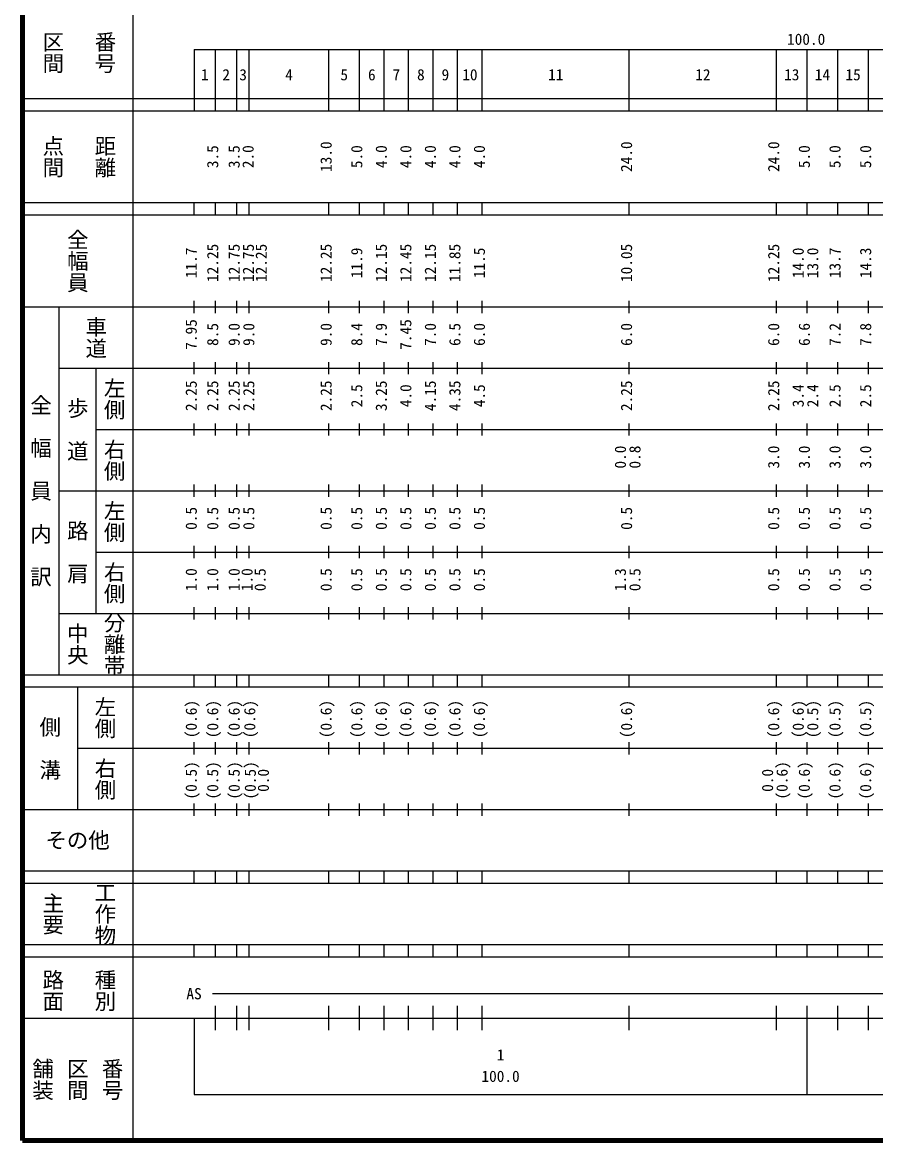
# Model space of a CAD drawing. Units: millimetres on the paper, enlarged 1000 times. Extents: x 40000 to 680000, y 20000 to 380000.
# Drawn here: x 40000 to 179177, y 20000 to 202409 of the extents above; entities that cross this region are included whole.
import ezdxf
from ezdxf.enums import TextEntityAlignment as Align

# ---------------------------------------------------------------- set-up
doc = ezdxf.new("R2010")
doc.units = ezdxf.units.MM
doc.header["$LTSCALE"] = 1000
doc.layers.add('M-TTL', color=2, linetype='Continuous', lineweight=140)
doc.layers.add('M-TTL-BAND', color=7, linetype='Continuous', lineweight=25)
doc.styles.add('@ＭＳ ゴシック', font='')
doc.styles.add('ＭＳ ゴシック', font='')
doc.styles.get('@ＭＳ ゴシック').set_extended_font_data('@MS Gothic')
doc.styles.get('ＭＳ ゴシック').set_extended_font_data('MS Gothic')

msp = doc.modelspace()

# ---------------------------------------------------------------- linework, layer by layer
at = {"layer": 'M-TTL'}
for p, q in [((40000, 380000), (40000, 20000)), ((40000, 20000), (680000, 20000))]:
    msp.add_line(p, q, dxfattribs=at)
at = {"layer": 'M-TTL-BAND'}
for p, q in [((58000, 370000), (58000, 20000)), ((68000, 198000), (579000, 198000)), ((68000, 198000), (68000, 188000)), ((71500, 188000), (71500, 198000)), ((75000, 188000), (75000, 198000)), ((77000, 188000), (77000, 198000)), ((90000, 188000), (90000, 198000)), ((95000, 188000), (95000, 198000)), ((99000, 188000), (99000, 198000)), ((103000, 188000), (103000, 198000)), ((107000, 188000), (107000, 198000)), ((111000, 188000), (111000, 198000)), ((115000, 188000), (115000, 198000)), ((139000, 188000), (139000, 198000)), ((163000, 188000), (163000, 198000)), ((168000, 188000), (168000, 198000)), ((173000, 188000), (173000, 198000)), ((178000, 188000), (178000, 198000)), ((40000, 190000), (579000, 190000)), ((40000, 188000), (579000, 188000)), ((40000, 173000), (579000, 173000)), ((68000, 171000), (68000, 173000)), ((71500, 171000), (71500, 173000)), ((75000, 171000), (75000, 173000)), ((77000, 171000), (77000, 173000)), ((90000, 171000), (90000, 173000)), ((95000, 171000), (95000, 173000)), ((99000, 171000), (99000, 173000)), ((103000, 171000), (103000, 173000)), ((107000, 171000), (107000, 173000)), ((111000, 171000), (111000, 173000)), ((115000, 171000), (115000, 173000)), ((139000, 171000), (139000, 173000)), ((163000, 171000), (163000, 173000)), ((168000, 171000), (168000, 173000)), ((173000, 171000), (173000, 173000)), ((178000, 171000), (178000, 173000)), ((40000, 171000), (579000, 171000)), ((68000, 155000), (68000, 157000)), ((71500, 155000), (71500, 157000)), ((75000, 155000), (75000, 157000)), ((77000, 155000), (77000, 157000)), ((90000, 155000), (90000, 157000)), ((95000, 155000), (95000, 157000)), ((99000, 155000), (99000, 157000)), ((103000, 155000), (103000, 157000)), ((107000, 155000), (107000, 157000)), ((111000, 155000), (111000, 157000)), ((115000, 155000), (115000, 157000)), ((139000, 155000), (139000, 157000)), ((163000, 155000), (163000, 157000)), ((168000, 155000), (168000, 157000)), ((173000, 155000), (173000, 157000)), ((178000, 155000), (178000, 157000)), ((40000, 156000), (579000, 156000)), ((46000, 96000), (46000, 156000)), ((46000, 146000), (579000, 146000)), ((52000, 146000), (52000, 106000)), ((68000, 145000), (68000, 147000)), ((71500, 145000), (71500, 147000)), ((75000, 145000), (75000, 147000)), ((77000, 145000), (77000, 147000)), ((90000, 145000), (90000, 147000)), ((95000, 145000), (95000, 147000)), ((99000, 145000), (99000, 147000)), ((103000, 145000), (103000, 147000)), ((107000, 145000), (107000, 147000)), ((111000, 145000), (111000, 147000)), ((115000, 145000), (115000, 147000)), ((139000, 145000), (139000, 147000)), ((163000, 145000), (163000, 147000)), ((168000, 145000), (168000, 147000)), ((173000, 145000), (173000, 147000)), ((178000, 145000), (178000, 147000)), ((68000, 135000), (68000, 137000)), ((71500, 135000), (71500, 137000)), ((75000, 135000), (75000, 137000)), ((77000, 135000), (77000, 137000)), ((90000, 135000), (90000, 137000)), ((95000, 135000), (95000, 137000)), ((99000, 135000), (99000, 137000)), ((103000, 135000), (103000, 137000)), ((107000, 135000), (107000, 137000)), ((111000, 135000), (111000, 137000)), ((115000, 135000), (115000, 137000)), ((139000, 135000), (139000, 137000)), ((163000, 135000), (163000, 137000)), ((168000, 135000), (168000, 137000)), ((173000, 135000), (173000, 137000)), ((178000, 135000), (178000, 137000)), ((52000, 136000), (579000, 136000)), ((46000, 126000), (579000, 126000)), ((68000, 125000), (68000, 127000)), ((71500, 125000), (71500, 127000)), ((75000, 125000), (75000, 127000)), ((77000, 125000), (77000, 127000)), ((90000, 125000), (90000, 127000)), ((95000, 125000), (95000, 127000)), ((99000, 125000), (99000, 127000)), ((103000, 125000), (103000, 127000)), ((107000, 125000), (107000, 127000)), ((111000, 125000), (111000, 127000)), ((115000, 125000), (115000, 127000)), ((139000, 125000), (139000, 127000)), ((163000, 125000), (163000, 127000)), ((168000, 125000), (168000, 127000)), ((173000, 125000), (173000, 127000)), ((178000, 125000), (178000, 127000)), ((68000, 115000), (68000, 117000)), ((71500, 115000), (71500, 117000)), ((75000, 115000), (75000, 117000)), ((77000, 115000), (77000, 117000)), ((90000, 115000), (90000, 117000)), ((95000, 115000), (95000, 117000)), ((99000, 115000), (99000, 117000)), ((103000, 115000), (103000, 117000)), ((107000, 115000), (107000, 117000)), ((111000, 115000), (111000, 117000)), ((115000, 115000), (115000, 117000)), ((139000, 115000), (139000, 117000)), ((163000, 115000), (163000, 117000)), ((168000, 115000), (168000, 117000)), ((173000, 115000), (173000, 117000)), ((178000, 115000), (178000, 117000)), ((52000, 116000), (579000, 116000)), ((46000, 106000), (579000, 106000)), ((68000, 105000), (68000, 107000)), ((71500, 105000), (71500, 107000)), ((75000, 105000), (75000, 107000)), ((77000, 105000), (77000, 107000)), ((90000, 105000), (90000, 107000)), ((95000, 105000), (95000, 107000)), ((99000, 105000), (99000, 107000)), ((103000, 105000), (103000, 107000)), ((107000, 105000), (107000, 107000)), ((111000, 105000), (111000, 107000)), ((115000, 105000), (115000, 107000)), ((139000, 105000), (139000, 107000)), ((163000, 105000), (163000, 107000)), ((168000, 105000), (168000, 107000)), ((173000, 105000), (173000, 107000)), ((178000, 105000), (178000, 107000)), ((40000, 96000), (579000, 96000)), ((68000, 94000), (68000, 96000)), ((71500, 94000), (71500, 96000)), ((75000, 94000), (75000, 96000)), ((77000, 94000), (77000, 96000)), ((90000, 94000), (90000, 96000)), ((95000, 94000), (95000, 96000)), ((99000, 94000), (99000, 96000)), ((103000, 94000), (103000, 96000)), ((107000, 94000), (107000, 96000)), ((111000, 94000), (111000, 96000)), ((115000, 94000), (115000, 96000)), ((139000, 94000), (139000, 96000)), ((163000, 94000), (163000, 96000)), ((168000, 94000), (168000, 96000)), ((173000, 94000), (173000, 96000)), ((178000, 94000), (178000, 96000)), ((40000, 94000), (579000, 94000)), ((49000, 94000), (49000, 74000)), ((49000, 84000), (579000, 84000)), ((68000, 83000), (68000, 85000)), ((71500, 83000), (71500, 85000)), ((75000, 83000), (75000, 85000)), ((77000, 83000), (77000, 85000)), ((90000, 83000), (90000, 85000)), ((95000, 83000), (95000, 85000)), ((99000, 83000), (99000, 85000)), ((103000, 83000), (103000, 85000)), ((107000, 83000), (107000, 85000)), ((111000, 83000), (111000, 85000)), ((115000, 83000), (115000, 85000)), ((139000, 83000), (139000, 85000)), ((163000, 83000), (163000, 85000)), ((168000, 83000), (168000, 85000)), ((173000, 83000), (173000, 85000)), ((178000, 83000), (178000, 85000)), ((68000, 73000), (68000, 75000)), ((71500, 73000), (71500, 75000)), ((75000, 73000), (75000, 75000)), ((77000, 73000), (77000, 75000)), ((90000, 73000), (90000, 75000)), ((95000, 73000), (95000, 75000)), ((99000, 73000), (99000, 75000)), ((103000, 73000), (103000, 75000)), ((107000, 73000), (107000, 75000)), ((111000, 73000), (111000, 75000)), ((115000, 73000), (115000, 75000)), ((139000, 73000), (139000, 75000)), ((163000, 73000), (163000, 75000)), ((168000, 73000), (168000, 75000)), ((173000, 73000), (173000, 75000)), ((178000, 73000), (178000, 75000)), ((40000, 74000), (579000, 74000)), ((40000, 64000), (579000, 64000)), ((68000, 62000), (68000, 64000)), ((71500, 62000), (71500, 64000)), ((75000, 62000), (75000, 64000)), ((77000, 62000), (77000, 64000)), ((90000, 62000), (90000, 64000)), ((95000, 62000), (95000, 64000)), ((99000, 62000), (99000, 64000)), ((103000, 62000), (103000, 64000)), ((107000, 62000), (107000, 64000)), ((111000, 62000), (111000, 64000)), ((115000, 62000), (115000, 64000)), ((139000, 62000), (139000, 64000)), ((163000, 62000), (163000, 64000)), ((168000, 62000), (168000, 64000)), ((173000, 62000), (173000, 64000)), ((178000, 62000), (178000, 64000)), ((40000, 62000), (579000, 62000)), ((40000, 52000), (579000, 52000)), ((68000, 50000), (68000, 52000)), ((71500, 50000), (71500, 52000)), ((75000, 50000), (75000, 52000)), ((77000, 50000), (77000, 52000)), ((90000, 50000), (90000, 52000)), ((95000, 50000), (95000, 52000)), ((99000, 50000), (99000, 52000)), ((103000, 50000), (103000, 52000)), ((107000, 50000), (107000, 52000)), ((111000, 50000), (111000, 52000)), ((115000, 50000), (115000, 52000)), ((139000, 50000), (139000, 52000)), ((163000, 50000), (163000, 52000)), ((168000, 50000), (168000, 52000)), ((173000, 50000), (173000, 52000)), ((178000, 50000), (178000, 52000)), ((40000, 50000), (579000, 50000)), ((71000, 44000), (568000, 44000)), ((71500, 38000), (71500, 42000)), ((75000, 38000), (75000, 42000)), ((77000, 38000), (77000, 42000)), ((90000, 38000), (90000, 42000)), ((95000, 38000), (95000, 42000)), ((99000, 38000), (99000, 42000)), ((103000, 38000), (103000, 42000)), ((107000, 38000), (107000, 42000)), ((111000, 38000), (111000, 42000)), ((115000, 38000), (115000, 42000)), ((139000, 38000), (139000, 42000)), ((163000, 38000), (163000, 42000)), ((168000, 27500), (168000, 42000)), ((173000, 38000), (173000, 42000)), ((178000, 38000), (178000, 42000)), ((40000, 40000), (579000, 40000)), ((68000, 40000), (68000, 27500)), ((68000, 27500), (579000, 27500))]:
    msp.add_line(p, q, dxfattribs=at)

# ---------------------------------------------------------------- texts
at = {"layer": 'M-TTL-BAND', "style": '@ＭＳ ゴシック'}
for s, p in [('番号', (53500, 197500)), ('区間', (45000, 197500)), ('点間', (45000, 180500)), ('距離', (53500, 180500)), ('全幅員', (49000, 163500)), ('車道', (52000, 151000)), ('左側', (55000, 141000)), ('全\u3000幅\u3000員\u3000内\u3000訳', (43000, 126000)), ('歩\u3000道', (49000, 136000)), ('右側', (55000, 131000)), ('左側', (55000, 121000)), ('路\u3000肩', (49000, 116000)), ('右側', (55000, 111000)), ('分離帯', (55000, 101000)), ('中央', (49000, 101000)), ('左側', (53500, 89000)), ('側\u3000溝', (44500, 84000)), ('右側', (53500, 79000)), ('主要', (45000, 57000)), ('工作物', (53500, 57000)), ('路面', (45000, 44500)), ('種別', (53500, 44500)), ('舗装', (43333, 30000)), ('区間', (49000, 30000)), ('番号', (54667, 30000))]:
    msp.add_text(s, height=2566, rotation=270, dxfattribs=at).set_placement(p, align=Align.MIDDLE_CENTER)
at = {"layer": 'M-TTL-BAND', "style": 'ＭＳ ゴシック'}
for s, p in [('100.0', (167844, 198195)), ('1', (69750, 192405)), ('2', (73250, 192405)), ('3', (76000, 192405)), ('4', (83500, 192405)), ('5', (92500, 192405)), ('6', (97000, 192405)), ('7', (101000, 192405)), ('8', (105000, 192405)), ('9', (109000, 192405)), ('10', (113000, 192405)), ('11', (127000, 192405)), ('12', (151000, 192405)), ('13', (165500, 192405)), ('14', (170500, 192405)), ('15', (175500, 192405)), ('AS', (68000, 42500)), ('1', (118000, 32523)), ('100.0', (118000, 29033))]:
    msp.add_text(s, height=1833, dxfattribs=at).set_placement(p, align=Align.BOTTOM_CENTER)
for s, p in [('13.0', (91000, 180500)), ('24.0', (140000, 180500)), ('24.0', (164000, 180500)), ('3.5', (72500, 180500)), ('3.5', (76000, 180500)), ('2.0', (78273, 180500)), ('5.0', (96000, 180500)), ('4.0', (100000, 180500)), ('4.0', (104000, 180500)), ('4.0', (108000, 180500)), ('4.0', (112000, 180500)), ('4.0', (116000, 180500)), ('5.0', (169000, 180500)), ('5.0', (174000, 180500)), ('5.0', (179000, 180500)), ('12.25', (72500, 163174)), ('12.75', (76000, 163174)), ('12.75', (78322, 163174)), ('12.25', (80417, 163174)), ('12.25', (91000, 163174)), ('12.15', (100000, 163174)), ('12.45', (104000, 163174)), ('12.15', (108000, 163174)), ('11.85', (112000, 163174)), ('10.05', (140000, 163174)), ('12.25', (164000, 163174)), ('11.7', (69000, 163174)), ('11.9', (96000, 163174)), ('11.5', (116000, 163174)), ('14.0', (168000, 163174)), ('13.0', (170370, 163174)), ('13.7', (174000, 163174)), ('14.3', (179000, 163174)), ('7.95', (69000, 151500)), ('9.0', (76000, 151500)), ('9.0', (78386, 151500)), ('9.0', (91000, 151500)), ('8.4', (96000, 151500)), ('7.9', (100000, 151500)), ('7.45', (104000, 151500)), ('7.0', (108000, 151500)), ('6.0', (116000, 151500)), ('6.0', (140000, 151500)), ('6.0', (164000, 151500)), ('6.6', (169000, 151500)), ('7.2', (174000, 151500)), ('7.8', (179000, 151500)), ('8.5', (72500, 151500)), ('6.5', (112000, 151500)), ('2.25', (69000, 141500)), ('2.25', (72500, 141500)), ('2.25', (76000, 141500)), ('2.25', (78386, 141500)), ('2.25', (91000, 141500)), ('2.5', (96000, 141500)), ('3.25', (100000, 141500)), ('4.0', (104000, 141500)), ('4.15', (108000, 141500)), ('4.35', (112000, 141500)), ('4.5', (116000, 141500)), ('2.25', (140000, 141500)), ('2.25', (164000, 141500)), ('3.4', (168000, 141500)), ('2.4', (170370, 141500)), ('2.5', (174000, 141500)), ('2.5', (179000, 141500)), ('0.0', (139000, 131500)), ('0.8', (141370, 131500)), ('3.0', (164000, 131500)), ('3.0', (169000, 131500)), ('3.0', (174000, 131500)), ('3.0', (179000, 131500)), ('0.5', (69000, 121500)), ('0.5', (72500, 121500)), ('0.5', (76000, 121500)), ('0.5', (78386, 121500)), ('0.5', (91000, 121500)), ('0.5', (96000, 121500)), ('0.5', (100000, 121500)), ('0.5', (104000, 121500)), ('0.5', (108000, 121500)), ('0.5', (112000, 121500)), ('0.5', (116000, 121500)), ('0.5', (140000, 121500)), ('0.5', (164000, 121500)), ('0.5', (169000, 121500)), ('0.5', (174000, 121500)), ('0.5', (179000, 121500)), ('1.0', (69000, 111500)), ('1.0', (72500, 111500)), ('1.0', (76000, 111500)), ('1.0', (78105, 111500)), ('0.5', (80237, 111500)), ('0.5', (91000, 111500)), ('0.5', (96000, 111500)), ('0.5', (100000, 111500)), ('0.5', (104000, 111500)), ('0.5', (108000, 111500)), ('0.5', (112000, 111500)), ('0.5', (116000, 111500)), ('1.3', (139000, 111500)), ('0.5', (141370, 111500)), ('0.5', (164000, 111500)), ('0.5', (169000, 111500)), ('0.5', (174000, 111500)), ('0.5', (179000, 111500)), ('(0.6)', (69000, 88764)), ('(0.6)', (72500, 88764)), ('(0.6)', (76000, 88764)), ('(0.6)', (78546, 88764)), ('(0.6)', (91000, 88764)), ('(0.6)', (96000, 88764)), ('(0.6)', (100000, 88764)), ('(0.6)', (104000, 88764)), ('(0.6)', (108000, 88764)), ('(0.6)', (112000, 88764)), ('(0.6)', (116000, 88764)), ('(0.6)', (140000, 88764)), ('(0.6)', (164000, 88764)), ('(0.6)', (168000, 88764)), ('(0.5)', (170370, 88764)), ('(0.5)', (174000, 88764)), ('(0.5)', (179000, 88764)), ('(0.5)', (69000, 78764)), ('(0.5)', (72500, 78764)), ('(0.5)', (76000, 78764)), ('(0.5)', (78634, 78764)), ('0.0', (80767, 78764)), ('0.0', (163000, 78764)), ('(0.6)', (165370, 78764)), ('(0.6)', (169000, 78764)), ('(0.6)', (174000, 78764)), ('(0.6)', (179000, 78764))]:
    msp.add_text(s, height=1833, rotation=90, dxfattribs=at).set_placement(p, align=Align.BOTTOM_CENTER)
msp.add_text('その他', height=2566, dxfattribs=at).set_placement((49000, 69000), align=Align.MIDDLE_CENTER)

doc.saveas('drawing.dxf')
